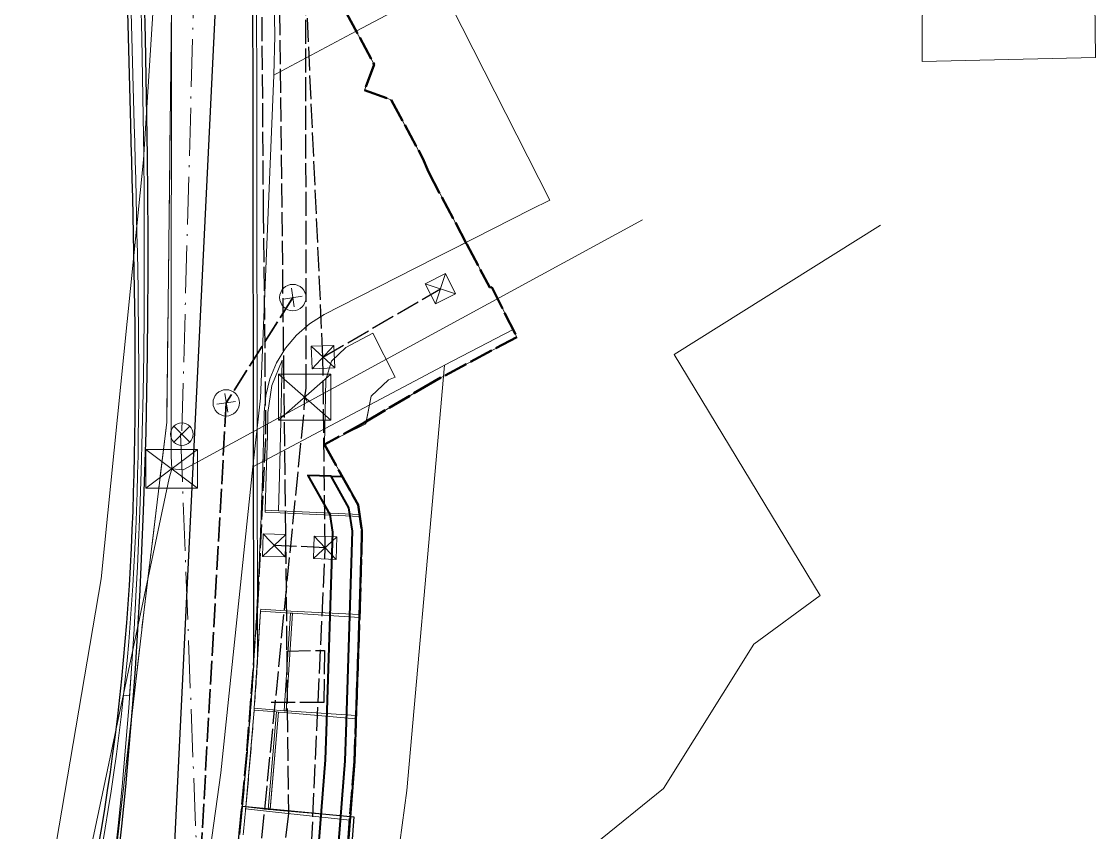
# Model space of a CAD drawing. Header units: metres. Extents: x 105014 to 106600, y 111320 to 118425.
# Drawn here: x 105423.2 to 105480.3, y 113136.4 to 113179.5 of the extents above; entities that cross this region are included whole.
import ezdxf

# ---------------------------------------------------------------- set-up
doc = ezdxf.new("R2010")
doc.units = ezdxf.units.M
doc.linetypes.add('DASHDOT', pattern=[3.556, 2.54, -0.508, 0, -0.508])
doc.linetypes.add('DASHED', pattern=[1.524, 1.27, -0.254])
for name, color, linetype, lineweight in [('00-BASE-LIMITE', 7, 'DASHED', 50), ('00-BASE-UE', 42, 'DASHED', 25), ('10-PAV-BOCACALLE', 9, 'CONTINUOUS', 13), ('10-PAV-CALZADA-BRT', 12, 'CONTINUOUS', 30), ('10-PAV-CALZADA-MIXTA', 8, 'CONTINUOUS', 30), ('10-PAV-PARADERO', 30, 'CONTINUOUS', 30), ('10-PAV-SARDINEL', 252, 'CONTINUOUS', 13), ('20-EP-ZONA-DURA', 253, 'CONTINUOUS', 13), ('20-EP-ZONA-VERDE', 84, 'CONTINUOUS', 13), ('30-RED-ENEL-NODOS', 11, 'CONTINUOUS', 13), ('30-RED-ENEL-PROY', 1, 'DASHED', 25), ('30-RED-ETB-CAMARA', 151, 'CONTINUOUS', 13), ('30-RED-ETB-EXIST', 145, 'CONTINUOUS', 13), ('30-RED-ETB-PROY', 5, 'DASHED', 25), ('30-RED-VANTI-EXIST', 52, 'CONTINUOUS', 13), ('30-RED-VANTI-PROY', 2, 'DASHED', 25), ('30-RED-VANTI-RETIRO', 8, 'DASHDOT', 13), ('35-RH-ACUE-MENOR-EXIST', 151, 'CONTINUOUS', 13), ('35-RH-ACUE-MENOR-PROY', 5, 'DASHED', 25), ('35-RH-PLUV-COLECTOR', 96, 'CONTINUOUS', 30), ('35-RH-PLUV-NODOS', 94, 'CONTINUOUS', 13), ('35-RH-PLUV-RETIRO', 8, 'DASHDOT', 13), ('36-RH-SAN-COLECTOR-PROY', 6, 'DASHED', 35), ('36-RH-SAN-POZOS', 216, 'CONTINUOUS', 13), ('50-EST-MURO-CONTENCION', 34, 'CONTINUOUS', 40), ('60-PREDIAL-LOTE', 42, 'CONTINUOUS', 13)]:
    doc.layers.add(name, color=color, linetype=linetype, lineweight=lineweight)

# ---------------------------------------------------------------- blocks, each defined once
blk = doc.blocks.new('CAM_ETB_T_14')
for p, q in [((-1.39, -1.22), (1.39, 1.22)), ((-1.39, 1.22), (1.39, -1.22))]:
    blk.add_line(p, q)
blk.add_lwpolyline([(-1.39, -1.22), (1.39, -1.22), (1.39, 1.22), (-1.39, 1.22)], close=True)
blk = doc.blocks.new('CAM_ETB_T_13')
for p, q in [((-1.375, -1.025), (1.375, 1.025)), ((-1.375, 1.025), (1.375, -1.025))]:
    blk.add_line(p, q)
blk.add_lwpolyline([(-1.375, -1.025), (1.375, -1.025), (1.375, 1.025), (-1.375, 1.025)], close=True)
blk = doc.blocks.new('CAJA_ENEL')
for p, q in [((-0.6, -0.6), (0.6, 0.6)), ((-0.6, 0.6), (0.6, -0.6))]:
    blk.add_line(p, q)
blk.add_lwpolyline([(-0.6, -0.6), (0.6, -0.6), (0.6, 0.6), (-0.6, 0.6)], close=True)
blk = doc.blocks.new('POZO_SAN')
for p, q in [((-0.5, 0), (0.5, 0)), ((0, -0.5), (0, 0.5))]:
    blk.add_line(p, q)
blk.add_circle((0, 0), 0.7)
blk = doc.blocks.new('POZO_PLUV')
for p, q in [((-0.42, -0.42), (0.42, 0.42)), ((-0.42, 0.42), (0.42, -0.42))]:
    blk.add_line(p, q)
blk.add_circle((0, 0), 0.6)

msp = doc.modelspace()

# ---------------------------------------------------------------- linework, layer by layer
at = {"layer": '00-BASE-LIMITE'}
msp.add_lwpolyline([(105439.0387, 113182.6365), (105441.9605, 113177.1697), (105441.4431, 113175.8115), (105442.8589, 113175.3049), (105444.5503, 113172.1817), (105444.8429, 113171.4707), (105446.8795, 113167.6271), (105448.1005, 113165.3237), (105448.2067, 113165.3551), (105449.5383, 113162.7007), (105445.1609, 113160.3553), (105441.4411, 113158.1601), (105439.3147, 113156.9825), (105441.1013, 113153.7829), (105441.3097, 113152.4199), (105441.2213, 113148.9559), (105440.9109, 113140.1579), (105440.3137, 113132.6071), (105439.4809, 113121.1853), (105437.8951, 113113.6651), (105435.3877, 113100.1267)], dxfattribs=at)
at = {"layer": '00-BASE-UE'}
msp.add_lwpolyline([(105439.0387, 113182.6365), (105441.9605, 113177.1697), (105441.4431, 113175.8115), (105442.8589, 113175.3049), (105444.5503, 113172.1817), (105444.8429, 113171.4707), (105446.8795, 113167.6271), (105448.1005, 113165.3237), (105448.2067, 113165.3551), (105449.5383, 113162.7007), (105445.1609, 113160.3553), (105441.4411, 113158.1601), (105439.3147, 113156.9825), (105441.1013, 113153.7829), (105441.3097, 113152.4199), (105441.2213, 113148.9559), (105440.9109, 113140.1579), (105440.3137, 113132.6071), (105439.4809, 113121.1853), (105437.8951, 113113.6651), (105435.3877, 113100.1267)], dxfattribs=at)
at = {"layer": '10-PAV-BOCACALLE'}
msp.add_lwpolyline([(105444.8799, 113182.6139), (105451.2911, 113169.9785), (105450.2799, 113169.4659), (105449.2685, 113168.9533), (105448.2573, 113168.4407), (105447.2461, 113167.9281), (105446.2349, 113167.4155), (105445.2237, 113166.9031), (105444.2123, 113166.3905), (105443.2011, 113165.8779), (105442.1899, 113165.3653), (105441.1787, 113164.8527), (105440.1675, 113164.3401), (105439.2959, 113163.8969), (105438.5242, 113163.4073), (105437.8359, 113162.8063), (105437.2467, 113162.1076), (105436.7706, 113161.3276), (105436.4184, 113160.4844), (105436.1983, 113159.5974), (105436.1155, 113158.6873), (105436.1143, 113158.6277), (105436.1131, 113158.5681), (105436.1119, 113158.5085), (105436.1109, 113158.4489), (105436.1097, 113158.3893), (105436.1085, 113158.3297), (105436.1073, 113158.2701), (105436.1061, 113158.2105), (105436.1049, 113158.1509), (105436.1037, 113158.0911), (105436.1025, 113158.0315), (105436.1017, 113157.9921), (105436.1007, 113157.9587), (105436.0999, 113157.9253), (105436.0989, 113157.8921), (105436.0981, 113157.8587), (105436.0973, 113157.8253), (105436.0963, 113157.7921), (105436.0955, 113157.7587), (105436.0945, 113157.7253), (105436.0937, 113157.6921), (105436.0929, 113157.6587), (105436.0919, 113157.6253), (105436.0911, 113157.5935), (105436.0903, 113157.5615), (105436.0895, 113157.5295), (105436.0887, 113157.4977), (105436.0877, 113157.4657), (105436.0869, 113157.4339), (105436.0861, 113157.4019), (105436.0851, 113157.3699), (105436.0845, 113157.3381), (105436.0835, 113157.3061), (105436.0827, 113157.2743), (105436.0819, 113157.2427), (105436.0811, 113157.2121), (105436.0803, 113157.1817), (105436.0793, 113157.1511), (105436.0787, 113157.1205), (105436.0779, 113157.0901), (105436.0769, 113157.0597), (105436.0761, 113157.0291), (105436.0753, 113156.9985), (105436.0745, 113156.9681), (105436.0737, 113156.9377), (105436.0729, 113156.9071), (105436.0721, 113156.8773), (105436.0713, 113156.8481), (105436.0705, 113156.8191), (105436.0697, 113156.7901), (105436.0691, 113156.7609), (105436.0683, 113156.7319), (105436.0675, 113156.7027), (105436.0667, 113156.6737), (105436.0659, 113156.6445), (105436.0651, 113156.6155), (105436.0643, 113156.5865), (105436.0635, 113156.5573), (105436.0627, 113156.5293), (105436.0621, 113156.5017), (105436.0613, 113156.4739), (105436.0605, 113156.4463), (105436.0599, 113156.4187), (105436.0591, 113156.3909), (105436.0583, 113156.3633), (105436.0577, 113156.3357), (105436.0569, 113156.3079), (105436.0561, 113156.2803), (105436.0553, 113156.2527), (105436.0547, 113156.2249), (105436.0539, 113156.1987), (105436.0531, 113156.1725), (105436.0525, 113156.1461), (105436.0517, 113156.1199), (105436.0511, 113156.0937), (105436.0503, 113156.0673), (105436.0497, 113156.0411), (105436.0489, 113156.0149), (105436.0483, 113155.9887), (105436.0475, 113155.9623), (105436.0467, 113155.9361), (105436.0461, 113155.9103), (105436.0453, 113155.8853), (105436.0447, 113155.8605), (105436.0441, 113155.8357), (105436.0433, 113155.8109), (105436.0427, 113155.7859), (105436.0419, 113155.7611), (105436.0413, 113155.7363), (105436.0407, 113155.7115), (105436.0399, 113155.6867), (105436.0393, 113155.6619), (105436.0387, 113155.6371), (105436.0379, 113155.6129), (105436.0373, 113155.5895), (105436.0367, 113155.5659), (105436.0359, 113155.5425), (105436.0353, 113155.5191), (105436.0347, 113155.4957), (105436.0341, 113155.4723), (105436.0335, 113155.4489), (105436.0327, 113155.4255), (105436.0321, 113155.4021), (105436.0315, 113155.3787), (105436.0309, 113155.3553), (105436.0263, 113155.2219), (105436.0201, 113155.0401), (105436.0139, 113154.8583), (105436.0077, 113154.6765), (105436.0015, 113154.4947), (105435.9953, 113154.3129), (105435.9891, 113154.1311), (105435.9827, 113153.9493), (105435.9765, 113153.7675), (105435.9703, 113153.5859), (105435.9641, 113153.4039), (105435.9579, 113153.2223), (105435.9505, 113153.0403), (105435.9429, 113152.8583), (105435.9355, 113152.6765), (105435.9279, 113152.4945), (105435.9205, 113152.3127), (105435.9131, 113152.1307), (105435.9055, 113151.9487), (105435.8981, 113151.7669), (105435.8905, 113151.5849), (105435.8831, 113151.4031), (105435.8755, 113151.2211), (105435.8679, 113151.0391), (105435.8591, 113150.8571), (105435.8503, 113150.6751), (105435.8415, 113150.4931), (105435.8325, 113150.3111), (105435.8237, 113150.1289), (105435.8149, 113149.9469), (105435.8061, 113149.7649), (105435.7973, 113149.5829), (105435.7885, 113149.4009), (105435.7797, 113149.2187), (105435.7709, 113149.0367), (105435.7615, 113148.8547), (105435.7513, 113148.6725), (105435.7411, 113148.4905), (105435.7309, 113148.3083), (105435.7207, 113148.1261), (105435.7105, 113147.9439), (105435.7003, 113147.7619), (105435.6901, 113147.5797), (105435.6799, 113147.3975), (105435.6697, 113147.2155), (105435.6595, 113147.0333), (105435.6493, 113146.8511), (105435.6381, 113146.6689), (105435.6265, 113146.4867), (105435.6149, 113146.3045), (105435.6031, 113146.1223), (105435.5915, 113145.9401), (105435.5799, 113145.7579), (105435.5683, 113145.5757), (105435.5565, 113145.393), (105435.5565, 113145.393), (105435.4855, 113197.6838)], dxfattribs=at)
at = {"layer": '10-PAV-CALZADA-BRT'}
msp.add_lwpolyline([(105426.8113, 113256.3051), (105429.0149, 113173.9899), (105429.0407, 113173.0215), (105429.0663, 113172.0521), (105429.0915, 113171.0817), (105429.1157, 113170.1123), (105429.1389, 113169.1403), (105429.1607, 113168.1673), (105429.1809, 113167.1933), (105429.1993, 113166.2183), (105429.2153, 113165.2423), (105429.2289, 113164.2651), (105429.2397, 113163.2869), (105429.2475, 113162.3079), (105429.2519, 113161.3277), (105429.2527, 113160.3465), (105429.2497, 113159.3643), (105429.2425, 113158.3811), (105429.2307, 113157.3971), (105429.2141, 113156.4121), (105429.1925, 113155.4261), (105429.1655, 113154.4393), (105429.1329, 113153.4517), (105429.0943, 113152.4633), (105429.0495, 113151.4741), (105428.9983, 113150.4843), (105428.9401, 113149.4939), (105428.8749, 113148.5029), (105428.8021, 113147.5115), (105428.7219, 113146.5197), (105428.6335, 113145.5275), (105428.5369, 113144.5351), (105428.4319, 113143.5427), (105428.3181, 113142.5511), (105428.1959, 113141.5617), (105428.0657, 113140.5741), (105427.9277, 113139.5885), (105427.7825, 113138.6051), (105427.6301, 113137.6237), (105427.4709, 113136.6445), (105427.3051, 113135.6673)], dxfattribs=at)
at = {"layer": '10-PAV-CALZADA-MIXTA'}
for points in [[(105435.4855, 113197.6838), (105435.5565, 113145.393), (105435.5449, 113145.2111), (105435.5333, 113145.0289), (105435.5217, 113144.8467), (105435.5099, 113144.6645), (105435.4969, 113144.4821), (105435.4839, 113144.2999), (105435.4707, 113144.1175), (105435.4575, 113143.9353), (105435.4443, 113143.7529), (105435.4313, 113143.5707), (105435.4181, 113143.3883), (105435.4049, 113143.2061), (105435.3917, 113143.0237), (105435.3785, 113142.8415), (105435.3655, 113142.6591), (105435.3519, 113142.4769), (105435.3373, 113142.2945), (105435.3225, 113142.1121), (105435.3077, 113141.9297), (105435.2931, 113141.7475), (105435.2783, 113141.5651), (105435.2635, 113141.3827), (105435.2489, 113141.2003), (105435.2341, 113141.0179), (105435.2195, 113140.8357), (105435.2047, 113140.6533), (105435.1899, 113140.4709), (105435.1745, 113140.2885), (105435.1581, 113140.1061), (105435.1419, 113139.9239), (105435.1255, 113139.7415), (105435.1091, 113139.5591), (105435.0927, 113139.3767), (105435.0763, 113139.1943), (105435.0599, 113139.0119), (105435.0437, 113138.8295), (105435.0273, 113138.6471), (105435.0109, 113138.4647), (105434.9945, 113138.2823), (105434.9771, 113138.0999), (105434.9591, 113137.9175), (105434.9409, 113137.7351), (105434.9229, 113137.5527), (105434.9049, 113137.3703), (105434.8867, 113137.1879), (105434.8687, 113137.0055), (105434.8507, 113136.8231), (105434.8325, 113136.6407), (105434.8145, 113136.4583), (105434.7965, 113136.2759)], [(105428.3327, 113134.6299), (105428.5593, 113136.7143), (105428.7659, 113138.8009), (105428.9533, 113140.8893), (105429.1223, 113142.9793), (105429.2731, 113145.0707), (105429.4069, 113147.1631), (105429.5243, 113149.2565), (105429.5836, 113150.4828), (105429.6255, 113151.3509), (105429.7119, 113153.4459), (105429.7837, 113155.5415), (105429.8417, 113157.6373), (105429.8865, 113159.7337), (105429.9189, 113161.8301), (105429.9397, 113163.9269), (105429.9493, 113166.0237), (105429.9487, 113168.1205), (105429.9383, 113170.2171), (105429.9189, 113172.3139), (105429.8915, 113174.4105), (105429.8563, 113176.5069), (105429.8143, 113178.6033), (105429.7659, 113180.6995)]]:
    msp.add_lwpolyline(points, dxfattribs=at)
at = {"layer": '10-PAV-PARADERO'}
msp.add_lwpolyline([(105433.1913, 113124.061), (105433.5642, 113126.4755), (105434.3591, 113132.3793), (105434.9443, 113137.7692), (105440.8757, 113137.2141), (105440.5883, 113133.3965), (105439.8047, 113123.0334), (105433.1913, 113124.061)], close=True, dxfattribs=at)
at = {"layer": '10-PAV-SARDINEL'}
for points in [[(105427.3051, 113135.6673), (105427.4709, 113136.6445), (105427.6301, 113137.6237), (105427.7825, 113138.6051), (105427.9277, 113139.5885), (105428.0657, 113140.5741), (105428.1959, 113141.5617), (105428.3181, 113142.5511), (105428.4319, 113143.5427), (105428.5369, 113144.5351), (105428.6335, 113145.5275), (105428.7219, 113146.5197), (105428.8021, 113147.5115), (105428.8749, 113148.5029), (105428.9401, 113149.4939), (105428.9983, 113150.4843), (105429.0495, 113151.4741), (105429.0943, 113152.4633), (105429.1329, 113153.4517), (105429.1655, 113154.4393), (105429.1925, 113155.4261), (105429.2141, 113156.4121), (105429.2307, 113157.3971), (105429.2425, 113158.3811), (105429.2497, 113159.3643), (105429.2527, 113160.3465), (105429.2519, 113161.3277), (105429.2475, 113162.3079), (105429.2397, 113163.2869), (105429.2289, 113164.2651), (105429.2153, 113165.2423), (105429.1993, 113166.2183), (105429.1809, 113167.1933), (105429.1607, 113168.1673), (105429.1389, 113169.1403), (105429.1157, 113170.1123), (105429.0915, 113171.0817), (105429.0663, 113172.0521), (105429.0407, 113173.0215), (105429.0149, 113173.9899), (105426.8113, 113256.3051)], [(105427.1047, 113252.8177), (105429.2148, 113173.9953), (105429.2406, 113173.0268), (105429.2662, 113172.0574), (105429.2914, 113171.0868), (105429.3156, 113170.1172), (105429.3388, 113169.145), (105429.3607, 113168.1716), (105429.3809, 113167.1973), (105429.3993, 113166.2219), (105429.4153, 113165.2454), (105429.4289, 113164.2676), (105429.4397, 113163.2888), (105429.4475, 113162.3092), (105429.4519, 113161.3283), (105429.4527, 113160.3464), (105429.4497, 113159.3633), (105429.4425, 113158.3792), (105429.4307, 113157.3942), (105429.4141, 113156.4082), (105429.3925, 113155.4212), (105429.3654, 113154.4333), (105429.3328, 113153.4445), (105429.2941, 113152.4549), (105429.2493, 113151.4645), (105429.198, 113150.4733), (105429.1398, 113149.4815), (105429.0745, 113148.4891), (105429.0015, 113147.4962), (105428.9212, 113146.5028), (105428.8327, 113145.509), (105428.7359, 113144.5149), (105428.6307, 113143.5208), (105428.5167, 113142.5275), (105428.3943, 113141.5364), (105428.2639, 113140.5472), (105428.1257, 113139.5601), (105427.9803, 113138.5752), (105427.8276, 113137.5923), (105427.6682, 113136.6117), (105427.5022, 113135.6332)], [(105434.7965, 113136.2759), (105434.8145, 113136.4583), (105434.8325, 113136.6407), (105434.8507, 113136.8231), (105434.8687, 113137.0055), (105434.8867, 113137.1879), (105434.9049, 113137.3703), (105434.9229, 113137.5527), (105434.9409, 113137.7351), (105434.9591, 113137.9175), (105434.9771, 113138.0999), (105434.9945, 113138.2823), (105435.0109, 113138.4647), (105435.0273, 113138.6471), (105435.0437, 113138.8295), (105435.0599, 113139.0119), (105435.0763, 113139.1943), (105435.0927, 113139.3767), (105435.1091, 113139.5591), (105435.1255, 113139.7415), (105435.1419, 113139.9239), (105435.1581, 113140.1061), (105435.1745, 113140.2885), (105435.1899, 113140.4709), (105435.2047, 113140.6533), (105435.2195, 113140.8357), (105435.2341, 113141.0179), (105435.2489, 113141.2003), (105435.2635, 113141.3827), (105435.2783, 113141.5651), (105435.2931, 113141.7475), (105435.3077, 113141.9297), (105435.3225, 113142.1121), (105435.3373, 113142.2945), (105435.3519, 113142.4769), (105435.3655, 113142.6591), (105435.3785, 113142.8415), (105435.3917, 113143.0237), (105435.4049, 113143.2061), (105435.4181, 113143.3883), (105435.4313, 113143.5707), (105435.4443, 113143.7529), (105435.4575, 113143.9353), (105435.4707, 113144.1175), (105435.4839, 113144.2999), (105435.4969, 113144.4821), (105435.5099, 113144.6645), (105435.5217, 113144.8467), (105435.5333, 113145.0289), (105435.5449, 113145.2111), (105435.5565, 113145.393), (105435.4855, 113197.6838)], [(105435.6855, 113197.6841), (105435.7565, 113145.3932), (105435.7561, 113145.3803), (105435.7445, 113145.1984), (105435.7329, 113145.0162), (105435.7213, 113144.8339), (105435.7095, 113144.651), (105435.6964, 113144.4679), (105435.6834, 113144.2856), (105435.6702, 113144.1031), (105435.657, 113143.9209), (105435.6438, 113143.7386), (105435.6308, 113143.5564), (105435.6176, 113143.3739), (105435.6044, 113143.1917), (105435.5912, 113143.0093), (105435.578, 113142.8272), (105435.565, 113142.6446), (105435.5513, 113142.4615), (105435.5367, 113142.2784), (105435.5218, 113142.0959), (105435.5071, 113141.9136), (105435.4925, 113141.7314), (105435.4776, 113141.5489), (105435.4629, 113141.3666), (105435.4483, 113141.1842), (105435.4335, 113141.0018), (105435.4189, 113140.8196), (105435.404, 113140.6371), (105435.3892, 113140.4544), (105435.3738, 113140.2712), (105435.3573, 113140.0883), (105435.3411, 113139.9061), (105435.3247, 113139.7236), (105435.3083, 113139.5412), (105435.2919, 113139.3588), (105435.2755, 113139.1764), (105435.2591, 113138.9941), (105435.2429, 113138.8117), (105435.2265, 113138.6292), (105435.2101, 113138.4468), (105435.1937, 113138.2639), (105435.1762, 113138.0806), (105435.1581, 113137.8978), (105435.1399, 113137.7154), (105435.1219, 113137.5331), (105435.1039, 113137.3506), (105435.0857, 113137.1682), (105435.0677, 113136.9859), (105435.0497, 113136.8034), (105435.0315, 113136.621), (105435.0135, 113136.4387), (105434.9955, 113136.2562)], [(105428.134, 113134.6525), (105428.3604, 113136.7347), (105428.5668, 113138.8197), (105428.7541, 113140.9063), (105428.9229, 113142.9946), (105429.0736, 113145.0843), (105429.2072, 113147.1746), (105429.3246, 113149.267), (105429.3838, 113150.4925), (105429.4257, 113151.3598), (105429.5121, 113153.4534), (105429.5838, 113155.5477), (105429.6418, 113157.6422), (105429.6865, 113159.7374), (105429.7189, 113161.8327), (105429.7397, 113163.9284), (105429.7493, 113166.0245), (105429.7487, 113168.12), (105429.7383, 113170.2157), (105429.7189, 113172.3117), (105429.6915, 113174.4075), (105429.6563, 113176.5032), (105429.6144, 113178.599), (105429.566, 113180.6947)], [(105429.7659, 113180.6995), (105429.8143, 113178.6033), (105429.8563, 113176.5069), (105429.8915, 113174.4105), (105429.9189, 113172.3139), (105429.9383, 113170.2171), (105429.9487, 113168.1205), (105429.9493, 113166.0237), (105429.9397, 113163.9269), (105429.9189, 113161.8301), (105429.8865, 113159.7337), (105429.8417, 113157.6373), (105429.7837, 113155.5415), (105429.7119, 113153.4459), (105429.6255, 113151.3509), (105429.5836, 113150.4828), (105429.5243, 113149.2565), (105429.4069, 113147.1631), (105429.2731, 113145.0707), (105429.1223, 113142.9793), (105428.9533, 113140.8893), (105428.7659, 113138.8009), (105428.5593, 113136.7143), (105428.3327, 113134.6299)]]:
    msp.add_lwpolyline(points, dxfattribs=at)
at = {"layer": '20-EP-ZONA-DURA'}
msp.add_lwpolyline([(105429.566, 113180.6947), (105429.6144, 113178.599), (105429.6563, 113176.5032), (105429.6915, 113174.4075), (105429.7189, 113172.3117), (105429.7383, 113170.2157), (105429.7487, 113168.12), (105429.7493, 113166.0245), (105429.7397, 113163.9284), (105429.7189, 113161.8327), (105429.6865, 113159.7374), (105429.6418, 113157.6422), (105429.5838, 113155.5477), (105429.5121, 113153.4534), (105429.4257, 113151.3598), (105429.3838, 113150.4925), (105429.3246, 113149.267), (105429.2072, 113147.1746), (105429.0736, 113145.0843), (105429.0736, 113145.0843), (105428.9698, 113143.6451), (105428.6465, 113143.6709), (105428.7359, 113144.5149), (105428.8327, 113145.509), (105428.9212, 113146.5028), (105429.0015, 113147.4962), (105429.0745, 113148.4891), (105429.1398, 113149.4815), (105429.198, 113150.4733), (105429.2493, 113151.4645), (105429.2941, 113152.4549), (105429.3328, 113153.4445), (105429.3654, 113154.4333), (105429.3925, 113155.4212), (105429.4141, 113156.4082), (105429.4307, 113157.3942), (105429.4425, 113158.3792), (105429.4497, 113159.3633), (105429.4527, 113160.3464), (105429.4519, 113161.3283), (105429.4475, 113162.3092), (105429.4397, 113163.2888), (105429.4289, 113164.2676), (105429.4153, 113165.2454), (105429.3993, 113166.2219), (105429.3809, 113167.1973), (105429.3607, 113168.1716), (105429.3388, 113169.145), (105429.3156, 113170.1172), (105429.2914, 113171.0868), (105429.2662, 113172.0574), (105429.2406, 113173.0268), (105429.2148, 113173.9953), (105427.1047, 113252.8177)], dxfattribs=at)
for points in [[(105446.8795, 113167.6271), (105448.1005, 113165.3237), (105448.2067, 113165.3551), (105449.5383, 113162.7007), (105445.1609, 113160.3553), (105441.5391, 113158.2179), (105441.8001, 113159.5537), (105442.7243, 113160.4231), (105443.0743, 113160.5695), (105441.8879, 113162.9049), (105440.4509, 113162.1409), (105439.6868, 113161.4239), (105439.3901, 113160.4189), (105439.3155, 113157.0163), (105439.8329, 113157.2695), (105439.3147, 113156.9825), (105441.1013, 113153.7829), (105441.1793, 113153.2729), (105437.7659, 113153.4291), (105436.8681, 113153.4701), (105436.9303, 113155.3205), (105436.9895, 113157.4621), (105437.0753, 113161.4713), (105436.5191, 113160.126), (105436.3155, 113158.6845), (105436.2897, 113157.4793), (105436.2305, 113155.3419), (105436.1681, 113153.5021), (105436.1641, 113153.4023), (105437.7615, 113153.3291), (105441.1947, 113153.1721), (105441.3097, 113152.4199), (105441.2213, 113148.9559), (105441.1864, 113147.9671), (105437.5239, 113148.1345), (105435.9305, 113148.2371), (105435.9239, 113148.1373), (105435.7563, 113145.5454), (105435.7513, 113148.6725), (105435.7615, 113148.8547), (105435.7709, 113149.0367), (105435.7797, 113149.2187), (105435.7885, 113149.4009), (105435.7973, 113149.5829), (105435.8061, 113149.7649), (105435.8149, 113149.9469), (105435.8237, 113150.1289), (105435.8325, 113150.3111), (105435.8415, 113150.4931), (105435.8503, 113150.6751), (105435.8591, 113150.8571), (105435.8679, 113151.0391), (105435.8755, 113151.2211), (105435.8831, 113151.4031), (105435.8905, 113151.5849), (105435.8981, 113151.7669), (105435.9055, 113151.9487), (105435.9131, 113152.1307), (105435.9205, 113152.3127), (105435.9279, 113152.4945), (105435.9355, 113152.6765), (105435.9429, 113152.8583), (105435.9505, 113153.0403), (105435.9579, 113153.2223), (105435.9641, 113153.4039), (105435.9703, 113153.5859), (105435.9765, 113153.7675), (105435.9827, 113153.9493), (105435.9891, 113154.1311), (105435.9953, 113154.3129), (105436.0015, 113154.4947), (105436.0077, 113154.6765), (105436.0139, 113154.8583), (105436.0201, 113155.0401), (105436.0263, 113155.2219), (105436.0309, 113155.3553), (105436.0315, 113155.3787), (105436.0321, 113155.4021), (105436.0327, 113155.4255), (105436.0335, 113155.4489), (105436.0341, 113155.4723), (105436.0347, 113155.4957), (105436.0353, 113155.5191), (105436.0359, 113155.5425), (105436.0367, 113155.5659), (105436.0373, 113155.5895), (105436.0379, 113155.6129), (105436.0387, 113155.6371), (105436.0393, 113155.6619), (105436.0399, 113155.6867), (105436.0407, 113155.7115), (105436.0413, 113155.7363), (105436.0419, 113155.7611), (105436.0427, 113155.7859), (105436.0433, 113155.8109), (105436.0441, 113155.8357), (105436.0447, 113155.8605), (105436.0453, 113155.8853), (105436.0461, 113155.9103), (105436.0467, 113155.9361), (105436.0475, 113155.9623), (105436.0483, 113155.9887), (105436.0489, 113156.0149), (105436.0497, 113156.0411), (105436.0503, 113156.0673), (105436.0511, 113156.0937), (105436.0517, 113156.1199), (105436.0525, 113156.1461), (105436.0531, 113156.1725), (105436.0539, 113156.1987), (105436.0547, 113156.2249), (105436.0553, 113156.2527), (105436.0561, 113156.2803), (105436.0569, 113156.3079), (105436.0577, 113156.3357), (105436.0583, 113156.3633), (105436.0591, 113156.3909), (105436.0599, 113156.4187), (105436.0605, 113156.4463), (105436.0613, 113156.4739), (105436.0621, 113156.5017), (105436.0627, 113156.5293), (105436.0635, 113156.5573), (105436.0643, 113156.5865), (105436.0651, 113156.6155), (105436.0659, 113156.6445), (105436.0667, 113156.6737), (105436.0675, 113156.7027), (105436.0683, 113156.7319), (105436.0691, 113156.7609), (105436.0697, 113156.7901), (105436.0705, 113156.8191), (105436.0713, 113156.8481), (105436.0721, 113156.8773), (105436.0729, 113156.9071), (105436.0737, 113156.9377), (105436.0745, 113156.9681), (105436.0753, 113156.9985), (105436.0761, 113157.0291), (105436.0769, 113157.0597), (105436.0779, 113157.0901), (105436.0787, 113157.1205), (105436.0793, 113157.1511), (105436.0803, 113157.1817), (105436.0811, 113157.2121), (105436.0819, 113157.2427), (105436.0827, 113157.2743), (105436.0835, 113157.3061), (105436.0845, 113157.3381), (105436.0851, 113157.3699), (105436.0861, 113157.4019), (105436.0869, 113157.4339), (105436.0877, 113157.4657), (105436.0887, 113157.4977), (105436.0895, 113157.5295), (105436.0903, 113157.5615), (105436.0911, 113157.5935), (105436.0919, 113157.6253), (105436.0929, 113157.6587), (105436.0937, 113157.6921), (105436.0945, 113157.7253), (105436.0955, 113157.7587), (105436.0963, 113157.7921), (105436.0973, 113157.8253), (105436.0981, 113157.8587), (105436.0989, 113157.8921), (105436.0999, 113157.9253), (105436.1007, 113157.9587), (105436.1017, 113157.9921), (105436.1025, 113158.0315), (105436.1037, 113158.0911), (105436.1049, 113158.1509), (105436.1061, 113158.2105), (105436.1073, 113158.2701), (105436.1085, 113158.3297), (105436.1097, 113158.3893), (105436.1109, 113158.4489), (105436.1119, 113158.5085), (105436.1131, 113158.5681), (105436.1143, 113158.6277), (105436.1155, 113158.6873), (105436.1983, 113159.5974), (105436.4184, 113160.4844), (105436.7706, 113161.3276), (105437.2467, 113162.1076), (105437.8359, 113162.8063), (105438.5242, 113163.4073), (105439.2959, 113163.8969), (105440.1675, 113164.3401), (105441.1787, 113164.8527), (105442.1899, 113165.3653), (105443.2011, 113165.8779), (105444.2123, 113166.3905), (105445.2237, 113166.9031), (105446.2349, 113167.4155), (105446.8314, 113167.7179), (105446.8795, 113167.6271)], [(105441.1805, 113147.7993), (105440.9971, 113142.6003), (105437.2833, 113142.8391), (105437.6169, 113148.0284), (105441.1805, 113147.7993)], [(105440.9109, 113140.1579), (105440.6795, 113137.2325), (105436.4374, 113137.6295), (105436.8761, 113142.7714), (105437.1749, 113142.7459), (105440.9907, 113142.4203), (105440.9109, 113140.1579)]]:
    msp.add_lwpolyline(points, close=True, dxfattribs=at)
at = {"layer": '20-EP-ZONA-VERDE'}
for points in [[(105443.0743, 113160.5695), (105442.7243, 113160.4231), (105441.8001, 113159.5537), (105441.5145, 113158.0923), (105439.3155, 113157.0163), (105439.3901, 113160.4189), (105439.6862, 113161.423), (105440.4509, 113162.1409), (105441.8879, 113162.9049), (105443.0743, 113160.5695)], [(105436.9895, 113157.4621), (105436.9303, 113155.3205), (105436.8681, 113153.4701), (105436.1681, 113153.5021), (105436.2305, 113155.3419), (105436.2897, 113157.4793), (105436.3155, 113158.6845), (105436.519, 113160.1255), (105437.0753, 113161.4713), (105436.9895, 113157.4621)], [(105436.8681, 113153.4701), (105437.7659, 113153.4291), (105441.1793, 113153.2729), (105441.1947, 113153.1721), (105437.7615, 113153.3291), (105436.1641, 113153.4023), (105436.1681, 113153.5021), (105436.8681, 113153.4701)], [(105437.5239, 113148.1345), (105441.1863, 113147.9671), (105441.1805, 113147.7993), (105437.6169, 113148.0284), (105437.5172, 113148.0349), (105435.9239, 113148.1373), (105435.9305, 113148.2371), (105437.5239, 113148.1345)], [(105437.5172, 113148.0349), (105437.1836, 113142.8455), (105435.5905, 113142.9815), (105435.9239, 113148.1373), (105437.5172, 113148.0349)], [(105437.6169, 113148.0284), (105437.2833, 113142.8391), (105437.1836, 113142.8455), (105437.5172, 113148.0349), (105437.6169, 113148.0284)], [(105436.7765, 113142.7799), (105436.3351, 113137.6079), (105435.1426, 113137.737), (105435.5819, 113142.8819), (105436.7765, 113142.7799)], [(105437.1836, 113142.8455), (105437.2833, 113142.8391), (105440.9971, 113142.6003), (105440.9907, 113142.4203), (105437.1749, 113142.7459), (105436.8761, 113142.7714), (105436.7765, 113142.7799), (105435.5819, 113142.8819), (105435.5905, 113142.9815), (105437.1836, 113142.8455)], [(105436.8761, 113142.7714), (105436.4347, 113137.5971), (105436.3351, 113137.6079), (105436.7765, 113142.7799), (105436.8761, 113142.7714)], [(105436.3345, 113137.5987), (105436.4341, 113137.5903), (105436.4347, 113137.5971), (105436.7329, 113137.5649), (105440.6791, 113137.2275), (105440.6643, 113137.0389), (105436.7221, 113137.4655), (105435.1323, 113137.6375), (105435.1426, 113137.737), (105436.3345, 113137.5987)], [(105436.3351, 113137.6079), (105436.3345, 113137.5987), (105435.1426, 113137.737), (105436.3351, 113137.6079)], [(105436.4347, 113137.5971), (105436.4341, 113137.5903), (105436.3345, 113137.5987), (105436.3351, 113137.6079), (105436.4347, 113137.5971)]]:
    msp.add_lwpolyline(points, close=True, dxfattribs=at)
at = {"layer": '30-RED-ENEL-PROY'}
for points in [[(105439.2397, 113161.6321), (105438.1315, 113185.6677)], [(105439.2397, 113161.6321), (105445.4773, 113165.2617)], [(105439.3575, 113151.5073), (105439.2397, 113161.6321)], [(105439.3575, 113151.5073), (105436.6495, 113151.6329)], [(105438.2875, 113128.0711), (105439.3575, 113151.5073)]]:
    msp.add_lwpolyline(points, dxfattribs=at)
at = {"layer": '30-RED-ETB-EXIST'}
for points in [[(105431.207, 113155.702), (105431.177, 113156.371), (105431.208, 113211.906)], [(105438.273, 113159.498), (105438.415, 113159.238), (105456.206, 113168.929)], [(105431.207, 113155.702), (105431.815, 113155.643), (105438.415, 113159.238), (105438.273, 113159.498)], [(105419.529, 113100.67), (105431.078, 113155.201), (105431.207, 113155.702)]]:
    msp.add_lwpolyline(points, dxfattribs=at)
at = {"layer": '30-RED-ETB-PROY'}
for points in [[(105438.273, 113159.498), (105438.352, 113159.991), (105438.326, 113180.905), (105438.273, 113181.54)], [(105432.723, 113102.099), (105432.707, 113102.71), (105438.241, 113158.843), (105438.273, 113159.498)]]:
    msp.add_lwpolyline(points, dxfattribs=at)
at = {"layer": '30-RED-VANTI-EXIST'}
for points in [[(105411.7422, 113060.854), (105414.8959, 113074.2439), (105418.6849, 113090.1805), (105421.8379, 113103.1459), (105425.4523, 113118.3529), (105427.1001, 113125.4585), (105429.7213, 113148.0699), (105430.9415, 113158.1793), (105431.2885, 113188.0939), (105431.2295, 113210.0763), (105430.3547, 113234.7379), (105429.0251, 113264.9703), (105428.9703, 113268.0487), (105428.0031, 113294.1739)], [(105462.1293, 113146.3897), (105465.6559, 113148.9683), (105457.8919, 113161.7687), (105468.8469, 113168.6349)], [(105436.9127, 113125.7741), (105436.9509, 113125.7733), (105450.0747, 113132.8375), (105457.3227, 113138.7123), (105462.1293, 113146.3897)]]:
    msp.add_lwpolyline(points, dxfattribs=at)
at = {"layer": '30-RED-VANTI-PROY'}
msp.add_lwpolyline([(105433.4295, 113125.6737), (105433.7113, 113127.1977), (105434.5157, 113133.3135), (105435.1955, 113140.7129), (105435.7825, 113148.4309), (105436.2105, 113157.5403), (105436.0819, 113169.2759), (105435.9701, 113184.4811), (105435.3911, 113201.2547), (105434.0689, 113238.5637), (105433.5489, 113256.1289), (105433.1173, 113266.4403), (105433.0624, 113267.9681)], dxfattribs=at)
at = {"layer": '30-RED-VANTI-RETIRO'}
msp.add_lwpolyline([(105411.7422, 113060.854), (105414.8959, 113074.2439), (105418.6849, 113090.1805), (105421.8379, 113103.1459), (105425.4523, 113118.3529), (105427.1001, 113125.4585), (105429.7213, 113148.0699), (105430.9415, 113158.1793), (105431.2885, 113188.0939), (105431.2295, 113210.0763), (105430.3547, 113234.7379), (105429.0251, 113264.9703), (105428.9703, 113268.0487), (105428.0031, 113294.1739)], dxfattribs=at)
at = {"layer": '35-RH-ACUE-MENOR-EXIST'}
for points in [[(105430.0663, 113200.8974), (105435.8947, 113200.9683), (105438.7123, 113196.277), (105440.578, 113196.2052), (105471.1341, 113196.9807), (105471.0663, 113177.3433), (105480.2744, 113177.5477), (105479.4742, 113244.2858)], [(105430.12, 113196.66), (105430.47, 113184.09), (105429.71, 113172.11), (105427.46, 113149.85), (105418.35, 113096.42), (105402.88, 113040.6), (105370.95, 112932.9), (105365.94, 112912.26), (105364.32, 112879.99), (105365.5, 112853.31), (105367.86, 112839.31), (105381.75, 112786.11)], [(105430.12, 113196.66), (105430.47, 113184.09), (105429.71, 113172.11), (105427.46, 113149.85), (105418.35, 113096.42), (105402.88, 113040.6), (105370.95, 112932.9), (105365.94, 112912.26), (105364.32, 112879.99), (105365.5, 112853.31), (105367.86, 112839.31), (105381.75, 112786.11)]]:
    msp.add_lwpolyline(points, dxfattribs=at)
at = {"layer": '35-RH-ACUE-MENOR-PROY'}
for points in [[(105432.8853, 113301.1106), (105433.4791, 113270.7201), (105433.5824, 113267.0548), (105433.6615, 113262.7967), (105435.7594, 113243.1804), (105436.272, 113231.5347), (105437.3818, 113199.2185), (105437.4288, 113196.238), (105437.5828, 113187.4452), (105436.855, 113186.6299), (105436.8923, 113183.3091), (105436.9124, 113181.5216), (105437.1408, 113161.2197), (105437.2105, 113154.9757), (105437.3111, 113146.0195), (105437.4083, 113137.3641), (105435.3088, 113121.0375), (105425.74, 113084.3311)], [(105437.3111, 113146.0195), (105439.3159, 113146.0536), (105439.2888, 113143.2766), (105436.3779, 113143.2766)]]:
    msp.add_lwpolyline(points, dxfattribs=at)
at = {"layer": '35-RH-PLUV-COLECTOR'}
msp.add_lwpolyline([(105433.965, 113189.5855), (105431.109, 113130.7452)], dxfattribs=at)
msp.add_lwpolyline([(105433.965, 113189.5855), (105431.109, 113130.7452)], dxfattribs=at)
at = {"layer": '35-RH-PLUV-RETIRO'}
for points in [[(105434.0063, 113240.6551), (105431.7387, 113157.5386)], [(105431.6769, 113157.5386), (105433.7747, 113102.7306)]]:
    msp.add_lwpolyline(points, dxfattribs=at)
at = {"layer": '36-RH-SAN-COLECTOR-PROY'}
for points in [[(105437.6396, 113164.7995), (105434.1025, 113159.1992)], [(105434.1, 113159.2), (105432.2357, 113125.8703)]]:
    msp.add_lwpolyline(points, dxfattribs=at)
at = {"layer": '50-EST-MURO-CONTENCION'}
for points in [[(105433.8859, 113100.6009), (105434.9192, 113100.3537), (105434.9394, 113100.4523), (105437.0863, 113112.0446), (105438.9846, 113121.2541), (105439.0236, 113121.7889), (105439.7206, 113131.3484), (105440.4116, 113140.1862), (105440.4655, 113141.716), (105440.8084, 113152.3899), (105440.6206, 113153.6179), (105439.6756, 113155.3104), (105438.4417, 113155.3398), (105439.5989, 113153.2674), (105439.7428, 113152.3261), (105439.4031, 113141.7518), (105439.35, 113140.2464), (105438.6606, 113131.4285), (105437.9634, 113121.8662), (105437.9294, 113121.4007), (105436.0431, 113112.2487), (105433.8859, 113100.6009)], [(105440.256, 113155.2965), (105441.1012, 113153.7828), (105441.3096, 113152.4199), (105440.9653, 113141.6992), (105440.9109, 113140.1578), (105440.2175, 113131.2875), (105439.5222, 113121.7525), (105439.4809, 113121.1852), (105437.5771, 113111.9486), (105435.408, 113100.2367), (105434.9192, 113100.3537), (105434.9394, 113100.4523), (105437.0863, 113112.0446), (105438.9846, 113121.2541), (105439.0236, 113121.7889), (105439.7206, 113131.3484), (105439.7206, 113131.3484), (105440.4116, 113140.1862), (105440.4655, 113141.716), (105440.8084, 113152.3899), (105440.6206, 113153.6179), (105439.6756, 113155.3104), (105440.256, 113155.2965)]]:
    msp.add_lwpolyline(points, close=True, dxfattribs=at)
at = {"layer": '60-PREDIAL-LOTE'}
for points in [[(105446.4297, 113181.842), (105441.0089, 113178.95), (105436.7553, 113176.6808), (105436.6329, 113176.6155), (105436.6877, 113178.7015), (105436.657, 113179.6793), (105435.8622, 113204.9762), (105435.1613, 113219.993), (105433.9603, 113254.7955), (105433.4681, 113271.5542), (105433.8728, 113271.5528), (105435.8721, 113271.5462), (105436.1826, 113271.5452), (105436.8792, 113271.5429), (105443.445, 113271.5211), (105443.446, 113271.49), (105443.4506, 113271.3511), (105444.6786, 113234.4578), (105446.4297, 113181.842)], [(105446.8794, 113167.6271), (105448.1004, 113165.3236), (105448.2067, 113165.355), (105449.3358, 113163.1041), (105445.703, 113161.2092), (105445.5623, 113161.1388), (105435.5077, 113155.8029), (105435.9221, 113159.4494), (105436.6329, 113176.6155), (105436.7553, 113176.6808), (105441.0089, 113178.95), (105441.9604, 113177.1696), (105441.443, 113175.8115), (105442.8588, 113175.3048), (105444.5503, 113172.1816), (105444.8429, 113171.4706), (105446.8794, 113167.6271)], [(105429.6363, 113111.5509), (105429.4997, 113111.5453), (105431.6205, 113123.7502), (105431.6448, 113123.8898), (105433.8146, 113139.5444), (105433.8152, 113139.5485), (105435.5078, 113155.8029), (105445.5624, 113161.1388), (105445.7031, 113161.2092), (105445.6848, 113161.0026), (105445.3091, 113156.7735), (105443.6951, 113138.6077), (105442.4606, 113129.3967), (105441.5855, 113122.9124), (105440.3591, 113115.5766), (105439.7497, 113111.9672), (105437.5636, 113111.8757), (105429.6363, 113111.5509)]]:
    msp.add_lwpolyline(points, close=True, dxfattribs=at)

# ---------------------------------------------------------------- block references
at = {"layer": '30-RED-ENEL-NODOS'}
for p, rotation in [((105445.4773, 113165.2616), 27), ((105439.2398, 113161.632), 92.5), ((105436.6493, 113151.6328), 88.5), ((105439.3574, 113151.5072), 88.2)]:
    msp.add_blockref('CAJA_ENEL', p, dxfattribs=dict(at, rotation=rotation))
at = {"layer": '30-RED-ETB-CAMARA'}
for name, p in [('CAM_ETB_T_14', (105438.273, 113159.498)), ('CAM_ETB_T_13', (105431.207, 113155.702))]:
    msp.add_blockref(name, p, dxfattribs=at)
at = {"layer": '35-RH-PLUV-NODOS'}
msp.add_blockref('POZO_PLUV', (105431.7387, 113157.5386), dxfattribs=at)
at = {"layer": '36-RH-SAN-POZOS', "rotation": 279}
for p in [(105437.6377, 113164.7976), (105434.099, 113159.203)]:
    msp.add_blockref('POZO_SAN', p, dxfattribs=at)

doc.saveas('drawing.dxf')
